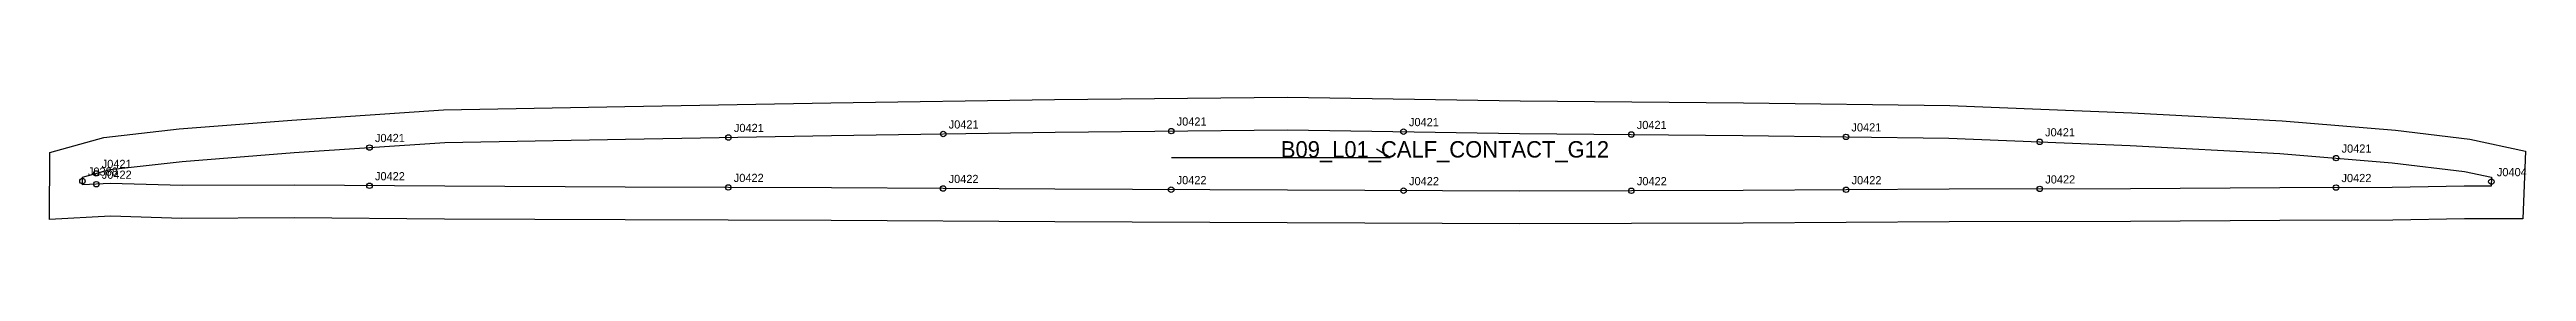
# Model space of a CAD drawing. Header units: millimetres. Extents: x -12 to 893, y -17 to 29.
import ezdxf

# ---------------------------------------------------------------- set-up
doc = ezdxf.new("R2010")
doc.units = ezdxf.units.MM
for name, color, linetype in [('CUT', 1, 'Continuous'), ('GRAIN', 3, 'Continuous'), ('LABEL', 7, 'Continuous'), ('NOTCH', 2, 'Continuous'), ('SEW', 5, 'Continuous')]:
    doc.layers.add(name, color=color, linetype=linetype)

msp = doc.modelspace()

# ---------------------------------------------------------------- linework, layer by layer
at = {"layer": 'CUT'}
msp.add_lwpolyline([(-11.98, 9.11), (7.77, 14.64), (35.32, 17.74), (76.5, 21), (131.93, 24.8), (198.24, 25.94), (273.57, 27.27), (355.33, 28.5), (440.43, 29.4), (525.45, 28.09), (607.08, 27.31), (682.54, 26.31), (749.05, 23.69), (804.01, 20.7), (845.49, 17.3), (872.66, 13.99), (892.94, 9.6), (891.97, -15.24), (870.68, -15.21), (844.41, -15.7), (803.18, -15.83), (748.62, -16.18), (682.35, -16.34), (607.03, -16.79), (525.33, -17.08), (440.38, -16.74), (355.38, -16.34), (273.67, -15.86), (198.37, -15.58), (132.34, -15.3), (77.39, -14.9), (36.33, -15.05), (10.26, -14.29), (-12.03, -15.41), (-11.98, 9.11)], close=True, dxfattribs=at)
at = {"layer": 'GRAIN'}
for p, q in [((478.03, 7.26), (473.03, 10.26)), ((398.03, 7.26), (478.03, 7.26))]:
    msp.add_line(p, q, dxfattribs=at)
at = {"layer": 'NOTCH'}
for centre in [(104.91, 10.92), (236.11, 14.6), (314.62, 15.88), (397.94, 16.95), (482.85, 16.74), (566.12, 15.7), (644.58, 14.81), (715.36, 13.01), (5.04, 1.41), (823.73, 7.04), (0, -1.4), (5.06, -2.54), (104.91, -3.1), (236.07, -3.72), (314.58, -4.1), (397.93, -4.54), (482.88, -4.91), (566.15, -4.93), (644.63, -4.57), (715.43, -4.26), (823.7, -3.76), (880.49, -1.61)]:
    msp.add_circle(centre, 1, dxfattribs=at)
at = {"layer": 'SEW'}
msp.add_lwpolyline([(0, 0), (10.07, 2.82), (36.47, 5.79), (77.38, 9.04), (132.44, 12.81), (198.45, 13.94), (273.77, 15.27), (355.48, 16.5), (440.4, 17.4), (525.3, 16.09), (606.94, 15.31), (682.22, 14.31), (748.49, 11.7), (803.19, 8.72), (844.27, 5.36), (870.66, 2.14), (880.56, 0), (880.43, -3.22), (870.58, -3.21), (844.28, -3.7), (803.12, -3.83), (748.57, -4.18), (682.3, -4.34), (606.97, -4.79), (525.33, -5.08), (440.42, -4.74), (355.44, -4.34), (273.73, -3.86), (198.42, -3.58), (132.41, -3.3), (77.41, -2.9), (36.48, -3.05), (10.13, -2.28), (-0.01, -2.79)], close=True, dxfattribs=at)

# ---------------------------------------------------------------- texts
at = {"layer": 'LABEL'}
for s, height, p in [('J0421', 3, (238.11, 16.6)), ('J0421', 3, (316.62, 17.88)), ('J0421', 3, (399.94, 18.95)), ('J0421', 3, (484.85, 18.74)), ('J0421', 3, (568.12, 17.7)), ('J0421', 3, (646.58, 16.81)), ('J0421', 3, (106.91, 12.92)), ('B09_L01_CALF_CONTACT_G12', 6, (438.03, 7.26)), ('J0421', 3, (717.36, 15.01)), ('J0421', 3, (825.73, 9.04)), ('J0388', 3, (2, 0.6)), ('J0421', 3, (7.04, 3.41)), ('J0422', 3, (7.06, -0.54)), ('J0422', 3, (106.91, -1.1)), ('J0422', 3, (238.07, -1.72)), ('J0422', 3, (316.58, -2.1)), ('J0422', 3, (399.93, -2.54)), ('J0422', 3, (484.88, -2.91)), ('J0422', 3, (568.15, -2.93)), ('J0422', 3, (646.63, -2.57)), ('J0422', 3, (717.43, -2.26)), ('J0422', 3, (825.7, -1.76)), ('J0404', 3, (882.49, 0.39))]:
    msp.add_text(s, height=height, dxfattribs=at).set_placement(p)

doc.saveas('drawing.dxf')
